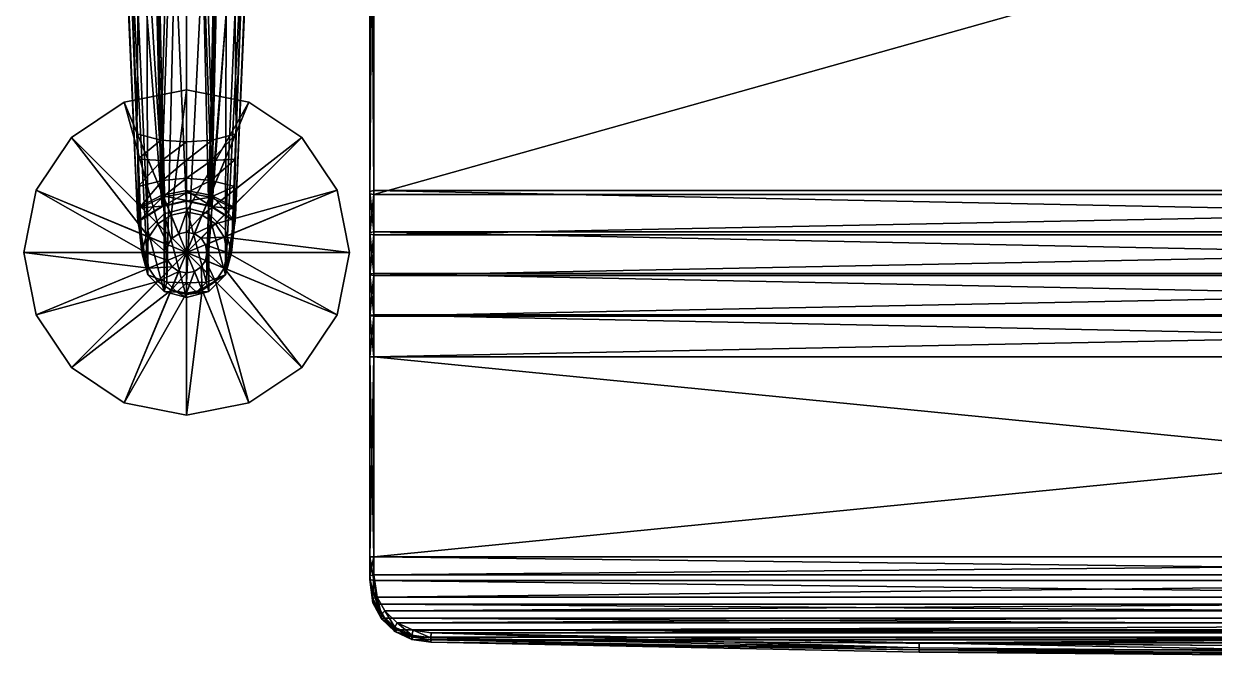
# Model space of a CAD drawing. Extents: x -0.75 to 2.5, y -6.86 to 0.72.
# Drawn here: x -0.25 to 0.0425, y -1.6561 to -1.5006 of the extents above; entities that cross this region are included whole.
import ezdxf

# ---------------------------------------------------------------- set-up
doc = ezdxf.new("R2010")
doc.units = 0
doc.layers.add('72OFGO2D01_GRAFIK', color=1, linetype='CONTINUOUS')
doc.layers.add('72VIAI3D_ANY', color=1, linetype='CONTINUOUS')

# ---------------------------------------------------------------- blocks, each defined once
blk = doc.blocks.new('OB__000009')
at = {"layer": '72VIAI3D_ANY'}
mesh = blk.add_polyface(dxfattribs=at)
corners = [(0.0217, -0.30578, 0.18844), (0.032, -0.54, 0.02578), (0.032, -0.30491, 0.18746), (0.0265, -0.54147, 0.02745), (0.0375, -0.54147, 0.02745), (0.0423, -0.30578, 0.18844), (0.052, -0.35163, 0.29325), (0.03688, -0.55824, 0.06969), (0.04216, -0.35359, 0.29661), (0.032, -0.55845, 0.07141), (0.032, -0.35427, 0.29776), (0.02713, -0.55824, 0.06969), (0.02184, -0.35359, 0.29661), (0.02248, -0.5565, 0.0661), (0.012, -0.35163, 0.29325), (0.01987, -0.54011, 0.07233), (0.012, -0.36189, 0.26994), (0.043, -0.551, 0.024), (0.052, -0.3114, 0.19634), (0.052, -0.308, 0.1914), (0.04421, -0.52177, 0.05142), (0.04413, -0.54011, 0.07233), (0.052, -0.36189, 0.26994), (0.012, -0.308, 0.1914), (0.01979, -0.52177, 0.05142), (0.021, -0.551, 0.024), (0.012, -0.3114, 0.19634), (0.0423, -0.3544, 0.2706), (0.0423, -0.35933, 0.26725), (0.052, -0.35578, 0.27415), (0.0217, -0.35933, 0.26725), (0.012, -0.35578, 0.27415), (0.032, -0.35837, 0.26637), (0.0217, -0.3544, 0.2706), (0.02569, -0.52334, 0.05481), (0.032, -0.31438, 0.20036), (0.032, -0.52375, 0.05607), (0.0217, -0.31367, 0.19928), (0.03823, -0.53696, 0.07032), (0.032, -0.53577, 0.06974), (0.02577, -0.53696, 0.07032), (0.03831, -0.52334, 0.05481), (0.0423, -0.31367, 0.19928), (0.04153, -0.5455, 0.02668), (0.02248, -0.5455, 0.02668)]
mesh.append_faces([[corners[k] for k in face] for face in [(4, 2, 1), (12, 13, 14), (24, 37, 34), (38, 22, 28), (16, 40, 30), (40, 16, 15), (42, 20, 41)]], dxfattribs={"color": 9})
mesh.append_faces([[corners[k] for k in face] for face in [(8, 9, 10), (10, 11, 12), (22, 27, 28), (27, 22, 29), (30, 31, 16), (32, 33, 30), (34, 35, 36), (35, 34, 37), (32, 38, 28), (38, 32, 39), (40, 32, 30), (32, 40, 39), (35, 41, 36), (41, 35, 42), (43, 5, 4)]], dxfattribs={"vtx0": -1, "color": 9})
mesh.append_faces([[corners[k] for k in face] for face in [(17, 18, 19), (18, 17, 20), (21, 6, 22), (23, 24, 25), (24, 23, 26), (3, 23, 44)]], dxfattribs={"vtx0": -1, "vtx1": -1, "color": 9})
mesh.append_faces([[corners[k] for k in face] for face in [(5, 43, 19), (23, 3, 0)]], dxfattribs={"vtx0": -1, "vtx1": -1, "vtx2": -1, "color": 9})
mesh.append_faces([[corners[k] for k in face] for face in [(14, 15, 16)]], dxfattribs={"vtx0": -1, "vtx2": -1, "color": 9})
mesh.append_faces([[corners[k] for k in face] for face in [(1, 0, 3), (6, 7, 8), (20, 42, 18), (25, 44, 23)]], dxfattribs={"vtx1": -1, "color": 9})
mesh.append_faces([[corners[k] for k in face] for face in [(0, 1, 2), (2, 4, 5), (37, 24, 26), (43, 17, 19)]], dxfattribs={"vtx2": -1, "color": 9})
mesh = blk.add_polyface(dxfattribs=at)
corners = [(0.03688, -0.55824, 0.06969), (0.052, -0.35163, 0.29325), (0.04153, -0.5565, 0.0661), (0.032, -0.55845, 0.07141), (0.04216, -0.35359, 0.29661), (0.02713, -0.55824, 0.06969), (0.032, -0.35427, 0.29776), (0.02248, -0.5565, 0.0661), (0.02184, -0.35359, 0.29661), (0.01987, -0.54011, 0.07233), (0.012, -0.35163, 0.29325), (0.04413, -0.54011, 0.07233), (0.04387, -0.53473, 0.04988), (0.0379, -0.53735, 0.05623), (0.03796, -0.53327, 0.05341), (0.0438, -0.54024, 0.05372), (0.02021, -0.54024, 0.05372), (0.02604, -0.53327, 0.05341), (0.02611, -0.53735, 0.05623), (0.02014, -0.53473, 0.04988), (0.02589, -0.52836, 0.05286), (0.01999, -0.52806, 0.04905), (0.04401, -0.52806, 0.04905), (0.03812, -0.52836, 0.05286), (0.02569, -0.52334, 0.05481), (0.01979, -0.52177, 0.05142), (0.04421, -0.52177, 0.05142), (0.03831, -0.52334, 0.05481), (0.03804, -0.53955, 0.06559), (0.032, -0.53577, 0.06974), (0.032, -0.5382, 0.06543), (0.03823, -0.53696, 0.07032), (0.02577, -0.53696, 0.07032), (0.032, -0.53833, 0.06104), (0.032, -0.53632, 0.0571), (0.02608, -0.53963, 0.06064), (0.032, -0.53266, 0.05463), (0.032, -0.52831, 0.05422), (0.032, -0.52375, 0.05607), (0.052, -0.36189, 0.26994), (0.043, -0.551, 0.024), (0.021, -0.551, 0.024)]
mesh.append_faces([[corners[k] for k in face] for face in [(0, 1, 2), (7, 8, 5), (39, 31, 11)]], dxfattribs={"color": 9})
mesh.append_faces([[corners[k] for k in face] for face in [(12, 13, 14), (13, 12, 15), (16, 17, 18), (17, 16, 19), (19, 20, 17), (20, 19, 21), (22, 14, 23), (14, 22, 12), (21, 24, 20), (24, 21, 25), (26, 23, 27), (23, 26, 22), (28, 29, 30), (29, 28, 31), (32, 30, 29), (13, 33, 34), (34, 35, 18), (14, 34, 36), (34, 14, 13), (18, 36, 34), (36, 18, 17), (17, 37, 36), (37, 17, 20), (23, 36, 37), (36, 23, 14), (20, 38, 37), (38, 20, 24), (27, 37, 38), (37, 27, 23)]], dxfattribs={"vtx0": -1, "color": 9})
mesh.append_faces([[corners[k] for k in face] for face in [(1, 11, 2), (26, 40, 22)]], dxfattribs={"vtx0": -1, "vtx1": -1, "color": 9})
mesh.append_faces([[corners[k] for k in face] for face in [(3, 4, 0)]], dxfattribs={"vtx0": -1, "vtx1": -1, "vtx2": -1, "color": 9})
mesh.append_faces([[corners[k] for k in face] for face in [(5, 6, 3), (9, 10, 7), (41, 25, 21)]], dxfattribs={"vtx0": -1, "vtx2": -1, "color": 9})
mesh = blk.add_polyface(dxfattribs=at)
corners = [(0.021, -0.551, 0.024), (0.02248, -0.5455), (0.02248, -0.5455, 0.02668), (0.0265, -0.54147), (0.0265, -0.54147, 0.02745), (0.032, -0.54), (0.032, -0.54, 0.02578), (0.0375, -0.54147), (0.0375, -0.54147, 0.02745), (0.04153, -0.5455), (0.04153, -0.5455, 0.02668), (0.043, -0.551), (0.04395, -0.54328, 0.0664), (0.03823, -0.53696, 0.07032), (0.03804, -0.53955, 0.06559), (0.04413, -0.54011, 0.07233), (0.01987, -0.54011, 0.07233), (0.02596, -0.53955, 0.06559), (0.02577, -0.53696, 0.07032), (0.02006, -0.54328, 0.0664), (0.04382, -0.54333, 0.05968), (0.03793, -0.53963, 0.06064), (0.02608, -0.53963, 0.06064), (0.02018, -0.54333, 0.05968), (0.0438, -0.54024, 0.05372), (0.0379, -0.53735, 0.05623), (0.02611, -0.53735, 0.05623), (0.02021, -0.54024, 0.05372), (0.032, -0.5382, 0.06543), (0.032, -0.53833, 0.06104), (0.032, -0.53632, 0.0571), (0.04153, -0.5565, 0.0661), (0.043, -0.551, 0.024), (0.04387, -0.53473, 0.04988), (0.04401, -0.52806, 0.04905), (0.02248, -0.5565, 0.0661), (0.02014, -0.53473, 0.04988), (0.01999, -0.52806, 0.04905), (0.0375, -0.56053)]
mesh.append_faces([[corners[k] for k in face] for face in [(0, 1, 2), (2, 3, 4), (3, 2, 1), (4, 5, 6), (5, 4, 3), (6, 7, 8), (7, 6, 5), (8, 9, 10), (9, 8, 7), (11, 10, 9), (12, 13, 14), (13, 12, 15), (16, 17, 18), (17, 16, 19), (20, 14, 21), (14, 20, 12), (19, 22, 17), (22, 19, 23), (24, 21, 25), (21, 24, 20), (23, 26, 22), (26, 23, 27), (28, 18, 17), (21, 28, 29), (28, 21, 14), (17, 29, 28), (29, 17, 22), (29, 25, 21), (22, 30, 29)]], dxfattribs={"vtx0": -1, "color": 9})
mesh.append_faces([[corners[k] for k in face] for face in [(12, 31, 15), (24, 32, 20), (33, 32, 24), (34, 32, 33), (5, 38, 7)]], dxfattribs={"vtx0": -1, "vtx1": -1, "color": 9})
mesh.append_faces([[corners[k] for k in face] for face in [(35, 19, 16), (35, 23, 19), (0, 27, 23), (0, 36, 27), (0, 37, 36)]], dxfattribs={"vtx0": -1, "vtx2": -1, "color": 9})
mesh = blk.add_polyface(dxfattribs=at)
corners = [(0.032, -0.562, 0.06002), (0.02959, -0.5607, 0.06695), (0.032, -0.56133, 0.06625), (0.0265, -0.56053, 0.06163), (0.0375, -0.56053, 0.06163), (0.03441, -0.5607, 0.06695), (0.02713, -0.55824, 0.06969), (0.02248, -0.5565, 0.0661), (0.04153, -0.5565, 0.0661), (0.03688, -0.55824, 0.06969), (0.032, -0.55845, 0.07141), (0.02248, -0.5565), (0.0265, -0.56053), (0.021, -0.551), (0.021, -0.551, 0.024), (0.02248, -0.5455), (0.04153, -0.5455, 0.02668), (0.043, -0.551), (0.043, -0.551, 0.024), (0.04153, -0.5565), (0.0375, -0.56053), (0.032, -0.562), (0.04382, -0.54333, 0.05968), (0.04395, -0.54328, 0.0664), (0.02018, -0.54333, 0.05968), (0.04153, -0.5455), (0.0375, -0.54147), (0.032, -0.54), (0.0265, -0.54147)]
mesh.append_faces([[corners[k] for k in face] for face in [(0, 1, 2), (4, 2, 5), (3, 6, 1), (6, 3, 7), (8, 5, 9), (5, 8, 4), (3, 11, 7), (11, 3, 12), (13, 7, 11), (15, 14, 13), (16, 17, 18), (19, 18, 17), (8, 20, 4), (20, 8, 19), (21, 4, 20), (12, 0, 21), (25, 19, 17)]], dxfattribs={"vtx0": -1, "color": 9})
mesh.append_faces([[corners[k] for k in face] for face in [(1, 0, 3), (2, 4, 0), (1, 10, 2), (2, 10, 5), (6, 10, 1), (5, 10, 9), (22, 8, 23), (19, 26, 20), (26, 19, 25), (20, 27, 21), (21, 28, 12), (28, 21, 27), (12, 15, 11), (15, 12, 28)]], dxfattribs={"vtx0": -1, "vtx1": -1, "color": 9})
mesh.append_faces([[corners[k] for k in face] for face in [(18, 8, 22), (7, 14, 24)]], dxfattribs={"vtx0": -1, "vtx1": -1, "vtx2": -1, "color": 9})
mesh.append_faces([[corners[k] for k in face] for face in [(7, 13, 14), (18, 19, 8), (4, 21, 0), (0, 12, 3)]], dxfattribs={"vtx0": -1, "vtx2": -1, "color": 9})
mesh.append_faces([[corners[k] for k in face] for face in [(15, 13, 11)]], dxfattribs={"vtx2": -1, "color": 9})
blk = doc.blocks.new('OB__000171')
at = {"layer": '72VIAI3D_ANY'}
blk.add_blockref('OB__000009', (-0.241999, -1.00586, 0.029), dxfattribs=at)
blk = doc.blocks.new('72VIAI3D__000172')
at = {"layer": '72VIAI3D_ANY'}
blk.add_blockref('OB__000171', (0, 0), dxfattribs=at)
blk = doc.blocks.new('OB__000012')
at = {"layer": '72VIAI3D_ANY'}
mesh = blk.add_polyface(dxfattribs=at)
corners = [(0.04, -0.58), (0.00304, -0.56469), (0, -0.58), (0, -0.58, 0.006), (0.00304, -0.56469, 0.006), (0.03, -0.58, 0.018), (0.03076, -0.57617, 0.018), (0.035, -0.58, 0.026), (0.03076, -0.57617, 0.026), (0.03538, -0.57809, 0.026), (0.03, -0.58, 0.026), (0.01172, -0.55172), (0.01172, -0.55172, 0.006), (0.03293, -0.57293, 0.018), (0.03293, -0.57293, 0.026), (0.03646, -0.57647, 0.026), (0.02469, -0.54304), (0.02469, -0.54304, 0.006), (0.03617, -0.57076, 0.018), (0.03617, -0.57076, 0.026), (0.03809, -0.57538, 0.026), (0.04, -0.54), (0.04, -0.54, 0.006), (0.04, -0.57, 0.018), (0.04, -0.57, 0.026), (0.04, -0.575, 0.026), (0.03538, -0.57809, 0.029), (0.035, -0.58, 0.029), (0.03646, -0.57647, 0.029), (0.03809, -0.57538, 0.029), (0.04, -0.575, 0.029)]
mesh.append_faces([[corners[k] for k in face] for face in [(3, 1, 4), (1, 3, 2), (5, 4, 6), (4, 5, 3), (4, 11, 12), (11, 4, 1), (6, 12, 13), (12, 6, 4), (12, 16, 17), (16, 12, 11), (13, 17, 18), (17, 13, 12), (17, 21, 22), (21, 17, 16), (18, 22, 23), (22, 18, 17), (5, 8, 10), (8, 5, 6), (6, 14, 8), (14, 6, 13), (13, 19, 14), (19, 13, 18), (18, 24, 19), (24, 18, 23), (7, 26, 27), (26, 7, 9), (9, 28, 26), (28, 9, 15), (15, 29, 28), (29, 15, 20), (20, 30, 29), (30, 20, 25)]], dxfattribs={"vtx0": -1, "color": 159})
mesh.append_faces([[corners[k] for k in face] for face in [(7, 8, 9), (8, 7, 10), (9, 14, 15), (14, 9, 8), (15, 19, 20), (19, 15, 14), (20, 24, 25), (24, 20, 19)]], dxfattribs={"vtx0": -1, "vtx1": -1, "color": 159})
mesh.append_faces([[corners[k] for k in face] for face in [(0, 1, 2), (0, 11, 1), (0, 16, 11), (0, 21, 16)]], dxfattribs={"vtx0": -1, "vtx2": -1, "color": 159})
mesh = blk.add_polyface(dxfattribs=at)
corners = [(0.04, -0.58), (0.05531, -0.54304), (0.04, -0.54), (0.04, -0.54, 0.006), (0.05531, -0.54304, 0.006), (0.04, -0.57, 0.018), (0.04383, -0.57076, 0.018), (0.04, -0.575, 0.026), (0.04383, -0.57076, 0.026), (0.04191, -0.57538, 0.026), (0.04, -0.57, 0.026), (0.06828, -0.55172), (0.06828, -0.55172, 0.006), (0.04707, -0.57293, 0.018), (0.04707, -0.57293, 0.026), (0.04354, -0.57647, 0.026), (0.07696, -0.56469), (0.07696, -0.56469, 0.006), (0.04924, -0.57617, 0.018), (0.04924, -0.57617, 0.026), (0.04462, -0.57809, 0.026), (0.08, -0.58), (0.08, -0.58, 0.006), (0.05, -0.58, 0.018), (0.05, -0.58, 0.026), (0.045, -0.58, 0.026), (0.04191, -0.57538, 0.029), (0.04, -0.575, 0.029), (0.04354, -0.57647, 0.029), (0.04462, -0.57809, 0.029), (0.045, -0.58, 0.029)]
mesh.append_faces([[corners[k] for k in face] for face in [(3, 1, 4), (1, 3, 2), (5, 4, 6), (4, 5, 3), (4, 11, 12), (11, 4, 1), (6, 12, 13), (12, 6, 4), (12, 16, 17), (16, 12, 11), (13, 17, 18), (17, 13, 12), (17, 21, 22), (21, 17, 16), (18, 22, 23), (22, 18, 17), (5, 8, 10), (8, 5, 6), (6, 14, 8), (14, 6, 13), (13, 19, 14), (19, 13, 18), (18, 24, 19), (24, 18, 23), (7, 26, 27), (26, 7, 9), (9, 28, 26), (28, 9, 15), (15, 29, 28), (29, 15, 20), (20, 30, 29), (30, 20, 25)]], dxfattribs={"vtx0": -1, "color": 159})
mesh.append_faces([[corners[k] for k in face] for face in [(7, 8, 9), (8, 7, 10), (9, 14, 15), (14, 9, 8), (15, 19, 20), (19, 15, 14), (20, 24, 25), (24, 20, 19)]], dxfattribs={"vtx0": -1, "vtx1": -1, "color": 159})
mesh.append_faces([[corners[k] for k in face] for face in [(0, 1, 2), (0, 11, 1), (0, 16, 11), (0, 21, 16)]], dxfattribs={"vtx0": -1, "vtx2": -1, "color": 159})
mesh = blk.add_polyface(dxfattribs=at)
corners = [(0.04, -0.58), (0.02469, -0.61696), (0.04, -0.62), (0.04, -0.62, 0.006), (0.02469, -0.61696, 0.006), (0.04, -0.59, 0.018), (0.03617, -0.58924, 0.018), (0.04, -0.585, 0.026), (0.03617, -0.58924, 0.026), (0.03809, -0.58462, 0.026), (0.04, -0.59, 0.026), (0.01172, -0.60828), (0.01172, -0.60828, 0.006), (0.03293, -0.58707, 0.018), (0.03293, -0.58707, 0.026), (0.03646, -0.58354, 0.026), (0.00304, -0.59531), (0.00304, -0.59531, 0.006), (0.03076, -0.58383, 0.018), (0.03076, -0.58383, 0.026), (0.03538, -0.58191, 0.026), (0, -0.58), (0, -0.58, 0.006), (0.03, -0.58, 0.018), (0.03, -0.58, 0.026), (0.035, -0.58, 0.026), (0.03809, -0.58462, 0.029), (0.04, -0.585, 0.029), (0.03646, -0.58354, 0.029), (0.03538, -0.58191, 0.029), (0.035, -0.58, 0.029)]
mesh.append_faces([[corners[k] for k in face] for face in [(3, 1, 4), (1, 3, 2), (5, 4, 6), (4, 5, 3), (4, 11, 12), (11, 4, 1), (6, 12, 13), (12, 6, 4), (12, 16, 17), (16, 12, 11), (13, 17, 18), (17, 13, 12), (17, 21, 22), (21, 17, 16), (18, 22, 23), (22, 18, 17), (5, 8, 10), (8, 5, 6), (6, 14, 8), (14, 6, 13), (13, 19, 14), (19, 13, 18), (18, 24, 19), (24, 18, 23), (7, 26, 27), (26, 7, 9), (9, 28, 26), (28, 9, 15), (15, 29, 28), (29, 15, 20), (20, 30, 29), (30, 20, 25)]], dxfattribs={"vtx0": -1, "color": 159})
mesh.append_faces([[corners[k] for k in face] for face in [(7, 8, 9), (8, 7, 10), (9, 14, 15), (14, 9, 8), (15, 19, 20), (19, 15, 14), (20, 24, 25), (24, 20, 19)]], dxfattribs={"vtx0": -1, "vtx1": -1, "color": 159})
mesh.append_faces([[corners[k] for k in face] for face in [(0, 1, 2), (0, 11, 1), (0, 16, 11), (0, 21, 16)]], dxfattribs={"vtx0": -1, "vtx2": -1, "color": 159})
mesh = blk.add_polyface(dxfattribs=at)
corners = [(0.04, -0.58), (0.07696, -0.59531), (0.08, -0.58), (0.08, -0.58, 0.006), (0.07696, -0.59531, 0.006), (0.05, -0.58, 0.018), (0.04924, -0.58383, 0.018), (0.045, -0.58, 0.026), (0.04924, -0.58383, 0.026), (0.04462, -0.58191, 0.026), (0.05, -0.58, 0.026), (0.06828, -0.60828), (0.06828, -0.60828, 0.006), (0.04707, -0.58707, 0.018), (0.04707, -0.58707, 0.026), (0.04354, -0.58354, 0.026), (0.05531, -0.61696), (0.05531, -0.61696, 0.006), (0.04383, -0.58924, 0.018), (0.04383, -0.58924, 0.026), (0.04191, -0.58462, 0.026), (0.04, -0.62), (0.04, -0.62, 0.006), (0.04, -0.59, 0.018), (0.04, -0.59, 0.026), (0.04, -0.585, 0.026), (0.04462, -0.58191, 0.029), (0.045, -0.58, 0.029), (0.04354, -0.58354, 0.029), (0.04191, -0.58462, 0.029), (0.04, -0.585, 0.029)]
mesh.append_faces([[corners[k] for k in face] for face in [(3, 1, 4), (1, 3, 2), (5, 4, 6), (4, 5, 3), (4, 11, 12), (11, 4, 1), (6, 12, 13), (12, 6, 4), (12, 16, 17), (16, 12, 11), (13, 17, 18), (17, 13, 12), (17, 21, 22), (21, 17, 16), (18, 22, 23), (22, 18, 17), (5, 8, 10), (8, 5, 6), (6, 14, 8), (14, 6, 13), (13, 19, 14), (19, 13, 18), (18, 24, 19), (24, 18, 23), (7, 26, 27), (26, 7, 9), (9, 28, 26), (28, 9, 15), (15, 29, 28), (29, 15, 20), (20, 30, 29), (30, 20, 25)]], dxfattribs={"vtx0": -1, "color": 159})
mesh.append_faces([[corners[k] for k in face] for face in [(7, 8, 9), (8, 7, 10), (9, 14, 15), (14, 9, 8), (15, 19, 20), (19, 15, 14), (20, 24, 25), (24, 20, 19)]], dxfattribs={"vtx0": -1, "vtx1": -1, "color": 159})
mesh.append_faces([[corners[k] for k in face] for face in [(0, 1, 2), (0, 11, 1), (0, 16, 11), (0, 21, 16)]], dxfattribs={"vtx0": -1, "vtx2": -1, "color": 159})
blk = doc.blocks.new('OB__000173')
at = {"layer": '72VIAI3D_ANY'}
blk.add_blockref('OB__000012', (-0.249998, -0.97686), dxfattribs=at)
blk = doc.blocks.new('72VIAI3D__000174')
at = {"layer": '72VIAI3D_ANY'}
blk.add_blockref('OB__000173', (0, 0), dxfattribs=at)
blk = doc.blocks.new('72VIAI3D__000177')
at = {"layer": '72VIAI3D_ANY'}
for name in ['72VIAI3D__000174', '72VIAI3D__000172']:
    blk.add_blockref(name, (0, 0), dxfattribs=at)
blk = doc.blocks.new('OB__000065')
at = {"layer": '72VIAI3D_ANY'}
mesh = blk.add_polyface(dxfattribs=at)
corners = [(0, -0.33728, 0.04737), (0, -0.19641, 0.01777), (0, -0.33669, 0.05032), (0, -0.19714, 0.01486), (0, -0.17665, 0.01038), (0, -0.18637, 0.01543), (0, -0.18696, 0.01248), (0, -0.17621, 0.01335), (0, -0.16623, 0.00879), (0, -0.16594, 0.01177), (0, -0.15573, 0.00776), (0, -0.15559, 0.01073), (0, -0.14518, 0.00725), (0, -0.34679, 0.0519), (0.001, -0.15554, 0.01173), (0.499, -0.16584, 0.01277), (0.001, -0.16584, 0.01277), (0.499, -0.17606, 0.01434), (0.001, -0.17606, 0.01434), (0.499, -0.18618, 0.01641), (0.001, -0.18618, 0.01641), (0.499, -0.19617, 0.01875), (0.001, -0.19617, 0.01875), (0.499, -0.33649, 0.0513), (0.001, -0.33649, 0.0513), (0.499, -0.34664, 0.05289), (0.001, -0.34664, 0.05289), (0.001, -0.16633, 0.00779), (0.499, -0.15578, 0.00676), (0.001, -0.15578, 0.00676), (0.001, -0.1768, 0.00939), (0.499, -0.16633, 0.00779), (0.001, -0.18715, 0.0115), (0.499, -0.1768, 0.00939), (0.001, -0.19738, 0.01389), (0.499, -0.18715, 0.0115), (0.001, -0.33747, 0.04639), (0.499, -0.19738, 0.01389), (0.001, -0.34738, 0.04795), (0.499, -0.33747, 0.04639), (0.001, -0.14518, 0.00625), (0, -0.34723, 0.04893)]
mesh.append_faces([[corners[k] for k in face] for face in [(4, 5, 6), (5, 4, 7), (8, 7, 4), (7, 8, 9), (10, 9, 8), (9, 10, 11), (12, 11, 10), (6, 1, 3), (1, 6, 5), (13, 0, 2), (14, 15, 16), (16, 17, 18), (18, 19, 20), (20, 21, 22), (22, 23, 24), (24, 25, 26), (27, 28, 29), (30, 31, 27), (32, 33, 30), (34, 35, 32), (36, 37, 34), (38, 39, 36), (20, 7, 18), (7, 20, 5), (5, 22, 1), (22, 5, 20), (30, 6, 32), (6, 30, 4), (32, 3, 34), (3, 32, 6), (27, 4, 30), (4, 27, 8), (18, 9, 16), (9, 18, 7), (29, 8, 27), (8, 29, 10), (11, 16, 9), (16, 11, 14), (40, 10, 29), (24, 1, 22), (1, 24, 2), (34, 0, 36), (0, 34, 3), (41, 36, 0), (2, 26, 13), (26, 2, 24)]], dxfattribs={"vtx0": -1, "vtx1": -1, "color": 9})
mesh.append_faces([[corners[k] for k in face] for face in [(0, 1, 2), (1, 0, 3)]], dxfattribs={"vtx0": -1, "vtx2": -1, "color": 9})
mesh = blk.add_polyface(dxfattribs=at)
corners = [(0.5, -0.17665, 0.01038), (0.5, -0.18637, 0.01543), (0.5, -0.17621, 0.01335), (0.5, -0.18696, 0.01248), (0.5, -0.16623, 0.00879), (0.5, -0.16594, 0.01177), (0.5, -0.15573, 0.00776), (0.5, -0.15559, 0.01073), (0.5, -0.19641, 0.01777), (0.5, -0.19714, 0.01486), (0.5, -0.34679, 0.0519), (0.5, -0.33728, 0.04737), (0.5, -0.34723, 0.04893), (0.5, -0.33669, 0.05032), (0.499, -0.16584, 0.01277), (0.001, -0.15554, 0.01173), (0.499, -0.15554, 0.01173), (0.499, -0.17606, 0.01434), (0.001, -0.16584, 0.01277), (0.499, -0.18618, 0.01641), (0.001, -0.17606, 0.01434), (0.499, -0.19617, 0.01875), (0.001, -0.18618, 0.01641), (0.499, -0.33649, 0.0513), (0.001, -0.19617, 0.01875), (0.499, -0.34664, 0.05289), (0.001, -0.33649, 0.0513), (0.499, -0.14518, 0.00625), (0.001, -0.15578, 0.00676), (0.499, -0.15578, 0.00676), (0.001, -0.16633, 0.00779), (0.499, -0.16633, 0.00779), (0.001, -0.1768, 0.00939), (0.499, -0.1768, 0.00939), (0.001, -0.18715, 0.0115), (0.499, -0.18715, 0.0115), (0.001, -0.19738, 0.01389), (0.499, -0.19738, 0.01389), (0.001, -0.33747, 0.04639), (0.499, -0.33747, 0.04639), (0.499, -0.34738, 0.04795), (0.5, -0.14518, 0.00725)]
mesh.append_faces([[corners[k] for k in face] for face in [(11, 8, 9), (8, 11, 13), (14, 15, 16), (17, 18, 14), (19, 20, 17), (21, 22, 19), (23, 24, 21), (25, 26, 23), (27, 28, 29), (29, 30, 31), (31, 32, 33), (33, 34, 35), (35, 36, 37), (37, 38, 39), (23, 10, 25), (10, 23, 13), (40, 11, 39), (17, 1, 19), (1, 17, 2), (8, 19, 1), (19, 8, 21), (0, 35, 3), (35, 0, 33), (37, 3, 35), (3, 37, 9), (4, 33, 0), (33, 4, 31), (14, 2, 17), (2, 14, 5), (31, 6, 29), (6, 31, 4), (5, 16, 7), (16, 5, 14), (41, 29, 6), (13, 21, 8), (21, 13, 23), (39, 9, 37), (9, 39, 11)]], dxfattribs={"vtx0": -1, "vtx1": -1, "color": 9})
mesh.append_faces([[corners[k] for k in face] for face in [(0, 1, 2), (1, 0, 3), (4, 2, 5), (2, 4, 0), (6, 5, 7), (5, 6, 4), (3, 8, 1), (8, 3, 9), (10, 11, 12), (11, 10, 13)]], dxfattribs={"vtx0": -1, "vtx2": -1, "color": 9})
mesh = blk.add_polyface(dxfattribs=at)
corners = [(0, -0.42658, 0.05056), (0, -0.37733, 0.05371), (0, -0.42658, 0.05372), (0, -0.37733, 0.05071), (0.00073, -0.43785, 0.05163), (0, -0.43122, 0.05), (0, -0.4321, 0.05312), (0.00073, -0.43679, 0.04876), (0.00287, -0.4418, 0.05027), (0.00287, -0.44074, 0.04741), (0.00618, -0.44488, 0.04903), (0.00618, -0.44385, 0.04621), (0, -0.35694, 0.05301), (0, -0.34723, 0.04893), (0, -0.34679, 0.0519), (0, -0.35724, 0.05002), (0, -0.36713, 0.05359), (0, -0.36728, 0.05059), (0, -0.33728, 0.04737), (0.00368, -0.43984, 0.04668), (0.00678, -0.44446, 0.05026), (0.00368, -0.44159, 0.05142), (0.001, -0.35734, 0.04903), (0.001, -0.36733, 0.04959), (0.001, -0.34738, 0.04795), (0.001, -0.36708, 0.05458), (0.001, -0.35685, 0.054), (0.001, -0.34664, 0.05289), (0.001, -0.37733, 0.05471), (0.001, -0.37733, 0.0497), (0.001, -0.42658, 0.05472), (0.001, -0.42658, 0.04956), (0.001, -0.33747, 0.04639), (0.00101, -0.43095, 0.04903), (0.001, -0.43238, 0.05409), (0.0018, -0.43644, 0.04782), (0.0018, -0.4382, 0.05257)]
mesh.append_faces([[corners[k] for k in face] for face in [(4, 5, 6), (5, 4, 7), (8, 7, 4), (7, 8, 9), (10, 9, 8), (9, 10, 11), (0, 6, 5), (11, 19, 9), (20, 8, 21), (2, 34, 6), (33, 7, 35), (36, 6, 34), (6, 36, 4), (4, 21, 8), (21, 4, 36), (9, 35, 7), (35, 9, 19)]], dxfattribs={"vtx0": -1, "color": 9})
mesh.append_faces([[corners[k] for k in face] for face in [(12, 13, 14), (13, 12, 15), (6, 0, 2), (16, 15, 12), (15, 16, 17), (1, 17, 16), (17, 1, 3), (18, 14, 13), (22, 17, 23), (17, 22, 15), (24, 15, 22), (15, 24, 13), (12, 25, 16), (25, 12, 26), (26, 14, 27), (14, 26, 12), (28, 16, 25), (16, 28, 1), (23, 3, 29), (3, 23, 17), (30, 1, 28), (1, 30, 2), (0, 29, 3), (29, 0, 31), (32, 13, 24), (5, 31, 0), (31, 5, 33), (34, 2, 30), (7, 33, 5)]], dxfattribs={"vtx0": -1, "vtx1": -1, "color": 9})
mesh.append_faces([[corners[k] for k in face] for face in [(0, 1, 2), (1, 0, 3)]], dxfattribs={"vtx0": -1, "vtx2": -1, "color": 9})
mesh = blk.add_polyface(dxfattribs=at)
corners = [(0.365, -0.44895, 0.0441), (0.485, -0.44753, 0.04795), (0.485, -0.44649, 0.04511), (0.365, -0.44998, 0.0469), (0.25, -0.44994, 0.04369), (0.25, -0.45098, 0.0465), (0.48963, -0.44685, 0.04821), (0.49382, -0.44385, 0.04621), (0.48963, -0.44581, 0.04539), (0.49382, -0.44488, 0.04903), (0.499, -0.35685, 0.054), (0.001, -0.34664, 0.05289), (0.499, -0.34664, 0.05289), (0.499, -0.36708, 0.05458), (0.001, -0.35685, 0.054), (0.499, -0.37733, 0.05471), (0.001, -0.36708, 0.05458), (0.499, -0.42658, 0.05472), (0.001, -0.37733, 0.05471), (0.499, -0.43238, 0.05409), (0.001, -0.42658, 0.05472), (0.4982, -0.4382, 0.05257), (0.001, -0.43238, 0.05409), (0.499, -0.34738, 0.04795), (0.001, -0.35734, 0.04903), (0.499, -0.35734, 0.04903), (0.001, -0.36733, 0.04959), (0.499, -0.36733, 0.04959), (0.001, -0.37733, 0.0497), (0.499, -0.37733, 0.0497), (0.001, -0.42658, 0.04956), (0.499, -0.42658, 0.04956), (0.00101, -0.43095, 0.04903), (0.499, -0.43095, 0.04903), (0.0018, -0.43644, 0.04782), (0.4982, -0.43644, 0.04782), (0.499, -0.33747, 0.04639), (0.001, -0.34738, 0.04795), (0.36498, -0.4494, 0.0482), (0.25, -0.45039, 0.04779), (0.25, -0.44866, 0.04311), (0.36498, -0.44767, 0.04351), (0.48491, -0.44694, 0.04925), (0.48491, -0.44521, 0.04453), (0.48932, -0.44456, 0.0448), (0.49322, -0.44274, 0.04556), (0.49322, -0.44446, 0.05026), (0.48932, -0.4463, 0.0495), (0.49632, -0.44159, 0.05142), (0.0018, -0.4382, 0.05257), (0.00368, -0.44159, 0.05142), (0.00678, -0.44446, 0.05026), (0.01068, -0.4463, 0.0495), (0.01509, -0.44694, 0.04925), (0.00368, -0.43984, 0.04668), (0.49632, -0.43984, 0.04668), (0.00678, -0.44274, 0.04556), (0.01068, -0.44456, 0.0448), (0.01509, -0.44521, 0.04453), (0.13502, -0.44767, 0.04351)]
mesh.append_faces([[corners[k] for k in face] for face in [(0, 1, 2), (6, 7, 8), (7, 6, 9), (1, 8, 2), (8, 1, 6), (19, 20, 17), (21, 22, 19), (29, 30, 31), (31, 32, 33), (33, 34, 35), (3, 42, 1), (41, 2, 43), (44, 7, 45), (7, 44, 8), (46, 6, 47), (6, 46, 9), (47, 1, 42), (1, 47, 6), (8, 43, 2), (43, 8, 44)]], dxfattribs={"vtx0": -1, "color": 9})
mesh.append_faces([[corners[k] for k in face] for face in [(1, 0, 3), (4, 3, 0), (3, 4, 5), (10, 11, 12), (13, 14, 10), (15, 16, 13), (17, 18, 15), (23, 24, 25), (25, 26, 27), (27, 28, 29), (36, 37, 23), (5, 38, 3), (38, 5, 39), (40, 0, 41), (0, 40, 4), (42, 3, 38), (2, 41, 0), (48, 49, 21), (46, 50, 48), (47, 51, 46), (42, 52, 47), (38, 53, 42), (35, 54, 55), (55, 56, 45), (45, 57, 44), (44, 58, 43), (43, 59, 41)]], dxfattribs={"vtx0": -1, "vtx1": -1, "color": 9})
mesh.append_faces([[corners[k] for k in face] for face in [(40, 41, 59)]], dxfattribs={"vtx1": -1, "color": 9})
mesh = blk.add_polyface(dxfattribs=at)
corners = [(0.135, -0.44895, 0.0441), (0.015, -0.44753, 0.04795), (0.135, -0.44998, 0.0469), (0.015, -0.44649, 0.04511), (0.25, -0.44994, 0.04369), (0.25, -0.45098, 0.0465), (0.01036, -0.44685, 0.04821), (0.00618, -0.44385, 0.04621), (0.00618, -0.44488, 0.04903), (0.01036, -0.44581, 0.04539), (0.001, -0.34664, 0.05289), (0.499, -0.35685, 0.054), (0.001, -0.35685, 0.054), (0.499, -0.36708, 0.05458), (0.001, -0.36708, 0.05458), (0.499, -0.37733, 0.05471), (0.001, -0.37733, 0.05471), (0.499, -0.42658, 0.05472), (0.001, -0.42658, 0.05472), (0.499, -0.43238, 0.05409), (0.001, -0.43238, 0.05409), (0.4982, -0.4382, 0.05257), (0.0018, -0.4382, 0.05257), (0.001, -0.35734, 0.04903), (0.499, -0.34738, 0.04795), (0.001, -0.34738, 0.04795), (0.001, -0.36733, 0.04959), (0.499, -0.35734, 0.04903), (0.001, -0.37733, 0.0497), (0.499, -0.36733, 0.04959), (0.001, -0.42658, 0.04956), (0.499, -0.37733, 0.0497), (0.00101, -0.43095, 0.04903), (0.499, -0.42658, 0.04956), (0.0018, -0.43644, 0.04782), (0.499, -0.43095, 0.04903), (0.00678, -0.44274, 0.04556), (0.01068, -0.44456, 0.0448), (0.00368, -0.43984, 0.04668), (0.01068, -0.4463, 0.0495), (0.00678, -0.44446, 0.05026), (0.00287, -0.4418, 0.05027), (0.01509, -0.44694, 0.04925), (0.01509, -0.44521, 0.04453), (0.13502, -0.4494, 0.0482), (0.13502, -0.44767, 0.04351), (0.25, -0.45039, 0.04779), (0.25, -0.44866, 0.04311), (0.49632, -0.44159, 0.05142), (0.00368, -0.44159, 0.05142), (0.49322, -0.44446, 0.05026), (0.48932, -0.4463, 0.0495), (0.48491, -0.44694, 0.04925), (0.36498, -0.4494, 0.0482), (0.4982, -0.43644, 0.04782), (0.49632, -0.43984, 0.04668), (0.49322, -0.44274, 0.04556), (0.48932, -0.44456, 0.0448), (0.48491, -0.44521, 0.04453)]
mesh.append_faces([[corners[k] for k in face] for face in [(1, 0, 3), (6, 7, 8), (7, 6, 9), (1, 9, 6), (9, 1, 3), (16, 17, 18), (18, 19, 20), (32, 33, 30), (34, 35, 32), (36, 9, 37), (9, 36, 7), (38, 7, 36), (39, 8, 40), (8, 39, 6), (41, 40, 8), (6, 42, 1), (42, 6, 39), (37, 3, 43), (3, 37, 9), (44, 1, 42), (0, 43, 3), (38, 54, 34)]], dxfattribs={"vtx0": -1, "color": 9})
mesh.append_faces([[corners[k] for k in face] for face in [(10, 11, 12), (12, 13, 14), (14, 15, 16), (20, 21, 22), (23, 24, 25), (26, 27, 23), (28, 29, 26), (30, 31, 28), (1, 44, 2), (43, 0, 45), (2, 46, 5), (46, 2, 44), (45, 4, 47), (4, 45, 0), (22, 48, 49), (49, 50, 40), (40, 51, 39), (39, 52, 42), (42, 53, 44), (36, 55, 38), (37, 56, 36), (43, 57, 37), (45, 58, 43)]], dxfattribs={"vtx0": -1, "vtx1": -1, "color": 9})
mesh.append_faces([[corners[k] for k in face] for face in [(0, 1, 2), (4, 2, 5), (2, 4, 0)]], dxfattribs={"vtx0": -1, "vtx2": -1, "color": 9})
mesh.append_faces([[corners[k] for k in face] for face in [(46, 44, 53)]], dxfattribs={"vtx1": -1, "color": 9})
blk = doc.blocks.new('OB__000193')
at = {"layer": '72VIAI3D_ANY'}
blk.add_blockref('OB__000065', (-0.164997, -1.20512, 0.347457), dxfattribs=at)
blk = doc.blocks.new('72VIAI3D__000194')
at = {"layer": '72VIAI3D_ANY'}
blk.add_blockref('OB__000193', (0, 0), dxfattribs=at)
blk = doc.blocks.new('72VIAI3D__000197')
at = {"layer": '72VIAI3D_ANY'}
blk.add_blockref('72VIAI3D__000194', (0, 0), dxfattribs=at)
blk = doc.blocks.new('72VIAI3D__VI_AI_AD0_000237')
at = {"layer": '72VIAI3D_ANY'}
for name in ['72VIAI3D__000177', '72VIAI3D__000197']:
    blk.add_blockref(name, (0, 0), dxfattribs=at)
blk = doc.blocks.new('OB__000695')
at = {"layer": '72VIAI3D_ANY'}
blk.add_blockref('72VIAI3D__VI_AI_AD0_000237', (0, 0), dxfattribs=at)
blk = doc.blocks.new('OB2D__000696')
at = {"layer": 'DEFAULT', "linetype": 'CONTINUOUS'}
for p, q in [((-0.229998, -1.35749), (-0.219523, -1.56236)), ((-0.229998, -1.36775), (-0.222124, -1.54597)), ((-0.19787, -1.54597), (-0.189997, -1.36775)), ((-0.164997, -1.40153), (-0.164997, -1.54181)), ((-0.163997, -1.40129), (-0.163997, -1.54161)), ((-0.225306, -1.51991), (-0.238279, -1.52858)), ((-0.181715, -1.52858), (-0.194689, -1.51991)), ((-0.238279, -1.52858), (-0.246954, -1.54155)), ((-0.17304, -1.54155), (-0.181715, -1.52858)), ((-0.246954, -1.54155), (-0.249998, -1.55686)), ((-0.169996, -1.55686), (-0.17304, -1.54155)), ((-0.164997, -1.54181), (-0.164997, -1.55191)), ((-0.163997, -1.54161), (-0.163997, -1.55176)), ((-0.222124, -1.54597), (-0.221941, -1.54914)), ((-0.198053, -1.54914), (-0.19787, -1.54597)), ((-0.221941, -1.54914), (-0.219523, -1.56236)), ((-0.221819, -1.54919), (-0.220999, -1.55686)), ((-0.200472, -1.56236), (-0.198053, -1.54914)), ((-0.198996, -1.55686), (-0.198176, -1.54919)), ((-0.164997, -1.55191), (-0.164997, -1.56206)), ((-0.163997, -1.55176), (-0.163997, -1.56196)), ((-0.249998, -1.55686), (-0.246954, -1.57217)), ((-0.220999, -1.55686), (-0.219523, -1.56236)), ((-0.200472, -1.56236), (-0.198996, -1.55686)), ((-0.17304, -1.57217), (-0.169996, -1.55686)), ((-0.219523, -1.56236), (-0.215498, -1.56639)), ((-0.204496, -1.56639), (-0.200472, -1.56236)), ((-0.164997, -1.56206), (-0.164997, -1.57225)), ((-0.163997, -1.56196), (-0.163997, -1.5722)), ((-0.215498, -1.56639), (-0.209997, -1.56786)), ((-0.209997, -1.56786), (-0.204496, -1.56639)), ((-0.246954, -1.57217), (-0.238279, -1.58515)), ((-0.181715, -1.58515), (-0.17304, -1.57217)), ((-0.164997, -1.57225), (-0.164997, -1.58245)), ((-0.163997, -1.5722), (-0.163997, -1.58245)), ((-0.238279, -1.58515), (-0.225306, -1.59381)), ((-0.194689, -1.59381), (-0.181715, -1.58515)), ((-0.164997, -1.58245), (-0.164997, -1.6317)), ((-0.163997, -1.58245), (-0.163997, -1.6317)), ((-0.225306, -1.59381), (-0.209997, -1.59686)), ((-0.209997, -1.59686), (-0.194689, -1.59381)), ((-0.164997, -1.6317), (-0.164997, -1.63722)), ((-0.164997, -1.63722), (-0.164263, -1.64297)), ((-0.163993, -1.63749), (-0.163198, -1.64332)), ((-0.164263, -1.64297), (-0.162132, -1.64692)), ((-0.161313, -1.64671), (-0.163198, -1.64332)), ((-0.162132, -1.64692), (-0.158813, -1.65)), ((-0.158813, -1.65), (-0.154632, -1.65197)), ((-0.154632, -1.65197), (-0.149997, -1.65265)), ((-0.149997, -1.65265), (-0.029997, -1.6551)), ((-0.029997, -1.6551), (0.085003, -1.6561))]:
    blk.add_line(p, q, dxfattribs=at)

msp = doc.modelspace()

# ---------------------------------------------------------------- block references
at = {"layer": '72OFGO2D01_GRAFIK'}
msp.add_blockref('OB2D__000696', (0, 0), dxfattribs=at)
at = {"layer": '72VIAI3D_ANY'}
msp.add_blockref('OB__000695', (0, 0), dxfattribs=at)

doc.saveas('drawing.dxf')
